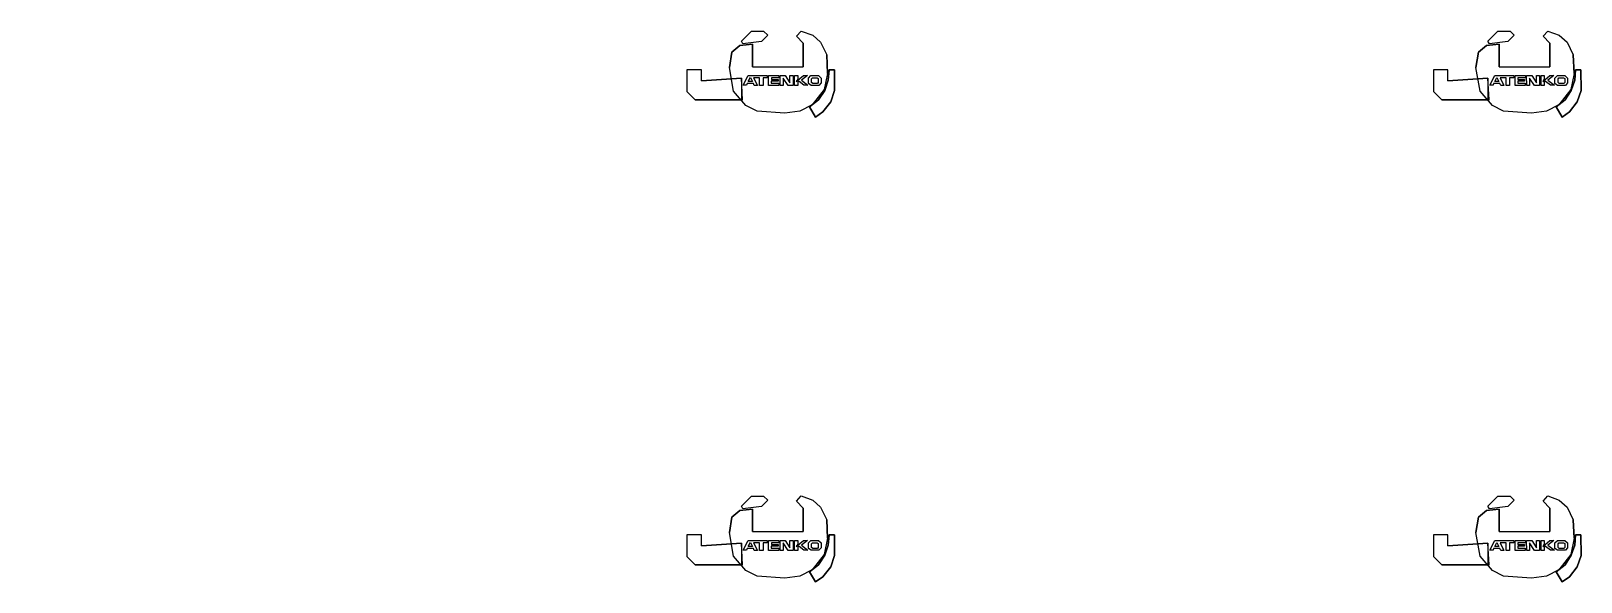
# Model space of a CAD drawing. Extents: x 0 to 1.87, y -0.49 to 0.17.
import ezdxf

# ---------------------------------------------------------------- set-up
doc = ezdxf.new("R2010")
doc.units = 0
doc.layers.add('ATK_Panel', color=7, linetype='Continuous')

# ---------------------------------------------------------------- blocks, each defined once
blk = doc.blocks.new('ATK_Union10004220')
for points, elevation in [([(-0.0169154777233291, 0.0378142583924662), (-0.0113339445869901, 0.0439697134056255), (0.0024901644673679, 0.0387877478808681), (0.0119893531316716, 0.0304088116121287), (0.0194220305071878, 0.0151999688412753), (0.0204000000000274, -0.0069999999999814), (0.016316531207606, -0.0263736492869335), (0.0018809442294015, -0.0448797297686138), (-0.0129312291948078, -0.0527036887249159), (-0.0310230889312605, -0.0549999999999832), (-0.0647184369699826, -0.052687718406156), (-0.07809550740796, -0.0459184077717735), (-0.0928888773587021, -0.0285532874270412), (-0.0980000000000378, -0.0001139712983903), (-0.0949715915062198, 0.01858135538328), (-0.0853022305895538, 0.0266192757221454), (-0.0700000000000177, 0.0279999999999868), (-0.0700000000000177, 0.001), (-0.0089999999999823, 0.001), (-0.0089999999999823, 0.0292203708813089)], 0.12), ([(-0.083442553426291, 0.0318765374596191), (-0.0714838105191934, 0.0438352803667167), (-0.0567064348338381, 0.0438352803667167), (-0.0517914646837558, 0.0389203102168617), (-0.0594989285987954, 0.0312128463018221), (-0.081785424024044, 0.0284764087470203)], 0.11999210454707), ([(-0.131773059439921, -0.0161189572653248), (-0.131773059439921, -0.0027560618276302), (-0.149173059439873, -0.0027560618276302), (-0.149173059439873, -0.0287560618276407), (-0.139173059439883, -0.0387560618276316), (-0.0822203450500988, -0.0387560618276316), (-0.0835402595460841, -0.0129994784160349), (-0.131773059439921, -0.0161189572653248)], 0.126111549591574), ([(-0.0772017025573059, -0.0213088872329349), (-0.081276716241464, -0.0214269034874532), (-0.0752527830490803, -0.0095662701979172), (-0.0523972720352181, -0.0095662701979172), (-0.0523972720352181, -0.0122806440518456), (-0.0574762748908647, -0.0122806440518456), (-0.0574762748908647, -0.0216039278692314), (-0.0615512885750237, -0.0216039278692314), (-0.0615512885750237, -0.0124576684336239), (-0.0689335593560353, -0.0124576684336239), (-0.0642089058358014, -0.0216629359964905), (-0.0681067448522527, -0.0216629359964905), (-0.0690516751889897, -0.0194206274502221), (-0.0766111206377082, -0.0194206274502221)], 0.15), ([(-0.0753118409655575, -0.016824269850812), (-0.0725951657883025, -0.0118675871610309), (-0.0703509548611395, -0.016824269850812)], 0.15003867724603), ([(-0.0508617597788833, -0.0216039278692314), (-0.0508617597788833, -0.0097432945796955), (-0.0384004861422251, -0.0097432945796955), (-0.0384004861422251, -0.0122806440518456), (-0.047377328014323, -0.0122806440518456), (-0.047377328014323, -0.0143459285059219), (-0.039286358562484, -0.0143459285059219), (-0.039286358562484, -0.0164702210872564), (-0.0474954438472783, -0.0164702210872564), (-0.0474954438472783, -0.0190075705594065), (-0.0385186028934547, -0.0190075705594065), (-0.0385186028934547, -0.0216039278692314)], 0.15), ([(-0.0366877992181835, -0.0216039278692314), (-0.0369830906371191, -0.0096252783251773), (-0.0306638660257998, -0.0096252783251773), (-0.0251123989200585, -0.0185355055413327), (-0.0251123989200585, -0.0096252783251773), (-0.0211555010688548, -0.0096252783251773), (-0.0211555010688548, -0.0217219441237496), (-0.027297551012469, -0.0217219441237496), (-0.0332033674536231, -0.0126346928154012), (-0.0332033674536231, -0.0216039278692314)], 0.15), ([(-0.0194428141448141, -0.0215449197419723), (-0.0194428141448141, -0.0096842864524364), (-0.0155449751283629, -0.0096842864524364), (-0.0155449751283629, -0.0141098959968845), (-0.0174348367201104, -0.0170012942325903), (-0.008753286266949, -0.0096252783251773), (-0.0039105159954863, -0.0096252783251773), (-0.0111156130270655, -0.0152900585420705), (-0.0034380508271174, -0.0212498791056758), (-0.00828082109858, -0.0212498791056758), (-0.01395040495555, -0.0169422861053311), (-0.0156630918795925, -0.0169422861053311), (-0.0156630918795925, -0.0216039278692314)], 0.15), ([(0.0220828515086054, -0.0027560618276293), (0.0286854557458923, -0.0027560618276293), (0.0286854557459056, -0.027519098437303), (0.0242142710371093, -0.0412547326066436), (0.0146796961304462, -0.0534992525927057), (0.0058836721633234, -0.0595931638977477), (-0.0012968611379961, -0.0475028228561637), (0.0094089606682587, -0.0387560618276307), (0.0169014371356558, -0.0274925282021052), (0.0211124826396046, -0.0150795532578418)], 0.119992104547042)]:
    blk.add_lwpolyline(points, close=True, dxfattribs=dict(elevation=elevation))
at = {"elevation": 0.15}
for points in [[(-0.0027293530745644, -0.0191845949411848), (-0.0027293530745644, -0.0126346928154012), (0.000282613521627, -0.0096842864524364), (0.0092594553937258, -0.0096842864524364), (0.0124485957393497, -0.0126346928154012), (0.0124485957393497, -0.0184174892868136), (0.0099681531462779, -0.0214859116147132), (0.0004007302728567, -0.0214859116147132), (-0.0027293530745644, -0.0191845949411848)], [(0.0011094280254097, -0.0181814567777762), (0.0011094280254097, -0.0134608065970316), (0.0020543583621458, -0.0122806440518456), (0.0077239431373902, -0.0122806440518456), (0.009082280726019, -0.0134017984697724), (0.009082280726019, -0.0179454242687388), (0.0080782915545295, -0.0192436030684439), (0.0025268235305139, -0.0192436030684439), (0.0011094280254097, -0.0181814567777762)]]:
    blk.add_lwpolyline(points, dxfattribs=at)
for points, invisible_edges in [([(-0.083442553426291, 0.0318765374596191, 0.14999210454707), (-0.0714838105191934, 0.0438352803667167, 0.14999210454707), (-0.0567064348338381, 0.0438352803667167, 0.14999210454707), (-0.0517914646837558, 0.0389203102168617, 0.14999210454707)], 8), ([(-0.083442553426291, 0.0318765374596191, 0.11999210454707), (-0.0714838105191934, 0.0438352803667167, 0.11999210454707), (-0.0567064348338381, 0.0438352803667167, 0.11999210454707), (-0.0517914646837558, 0.0389203102168617, 0.11999210454707)], 8), ([(-0.0517914646837558, 0.0389203102168617, 0.14999210454707), (-0.0594989285987954, 0.0312128463018221, 0.14999210454707), (-0.081785424024044, 0.0284764087470203, 0.14999210454707), (-0.083442553426291, 0.0318765374596191, 0.14999210454707)], 8), ([(-0.0517914646837558, 0.0389203102168617, 0.11999210454707), (-0.0594989285987954, 0.0312128463018221, 0.11999210454707), (-0.081785424024044, 0.0284764087470203, 0.11999210454707), (-0.083442553426291, 0.0318765374596191, 0.11999210454707)], 8), ([(-0.0169154777233291, 0.0378142583924662, 0.15), (-0.0113339445869901, 0.0439697134056255, 0.15), (0.0024901644673679, 0.0387877478808681, 0.15), (-0.0089999999999823, 0.0292203708813089, 0.15)], 4), ([(-0.0169154777233291, 0.0378142583924662, 0.12), (-0.0113339445869901, 0.0439697134056255, 0.12), (0.0024901644673679, 0.0387877478808681, 0.12), (-0.0089999999999823, 0.0292203708813089, 0.12)], 4), ([(-0.0089999999999823, 0.0292203708813089, 0.15), (0.0024901644673679, 0.0387877478808681, 0.15), (0.0119893531316716, 0.0304088116121287, 0.15), (-0.0089999999999823, 0.0292203708813089, 0.15)], 5), ([(-0.0089999999999823, 0.0292203708813089, 0.12), (0.0024901644673679, 0.0387877478808681, 0.12), (0.0119893531316716, 0.0304088116121287, 0.12), (-0.0089999999999823, 0.0292203708813089, 0.12)], 5), ([(-0.0980000000000378, -0.0001139712983903, 0.15), (-0.0700000000000177, 0.001, 0.15), (-0.0700000000000177, 0.0279999999999868, 0.15), (-0.0853022305895538, 0.0266192757221454, 0.15)], 9), ([(-0.0980000000000378, -0.0001139712983903, 0.12), (-0.0700000000000177, 0.001, 0.12), (-0.0700000000000177, 0.0279999999999868, 0.12), (-0.0853022305895538, 0.0266192757221454, 0.12)], 9), ([(-0.0853022305895538, 0.0266192757221454, 0.15), (-0.0949715915062198, 0.01858135538328, 0.15), (-0.0980000000000378, -0.0001139712983903, 0.15), (-0.0853022305895538, 0.0266192757221454, 0.15)], 4), ([(-0.0853022305895538, 0.0266192757221454, 0.12), (-0.0949715915062198, 0.01858135538328, 0.12), (-0.0980000000000378, -0.0001139712983903, 0.12), (-0.0853022305895538, 0.0266192757221454, 0.12)], 4), ([(-0.0089999999999823, 0.0292203708813089, 0.15), (0.0119893531316716, 0.0304088116121287, 0.15), (0.0194220305071878, 0.0151999688412753, 0.15), (-0.0089999999999823, 0.0292203708813089, 0.15)], 5), ([(-0.0089999999999823, 0.0292203708813089, 0.12), (0.0119893531316716, 0.0304088116121287, 0.12), (0.0194220305071878, 0.0151999688412753, 0.12), (-0.0089999999999823, 0.0292203708813089, 0.12)], 5), ([(-0.0089999999999823, 0.0292203708813089, 0.15), (-0.0089999999999823, 0.001, 0.15), (0.0204000000000274, -0.0069999999999814, 0.15), (0.0194220305071878, 0.0151999688412753, 0.15)], 10), ([(-0.0089999999999823, 0.0292203708813089, 0.12), (-0.0089999999999823, 0.001, 0.12), (0.0204000000000274, -0.0069999999999814, 0.12), (0.0194220305071878, 0.0151999688412753, 0.12)], 10), ([(-0.0700000000000177, 0.001, 0.15), (-0.07809550740796, -0.0459184077717735, 0.15), (-0.0928888773587021, -0.0285532874270412, 0.15), (-0.0980000000000378, -0.0001139712983903, 0.15)], 9), ([(-0.0700000000000177, 0.001, 0.12), (-0.07809550740796, -0.0459184077717735, 0.12), (-0.0928888773587021, -0.0285532874270412, 0.12), (-0.0980000000000378, -0.0001139712983903, 0.12)], 9), ([(-0.0700000000000177, 0.001, 0.15), (-0.0647184369699826, -0.052687718406156, 0.15), (-0.07809550740796, -0.0459184077717735, 0.15), (-0.0700000000000177, 0.001, 0.15)], 5), ([(-0.0700000000000177, 0.001, 0.12), (-0.0647184369699826, -0.052687718406156, 0.12), (-0.07809550740796, -0.0459184077717735, 0.12), (-0.0700000000000177, 0.001, 0.12)], 5), ([(-0.0089999999999823, 0.001, 0.15), (0.0018809442294015, -0.0448797297686138, 0.15), (-0.0129312291948078, -0.0527036887249159, 0.15), (-0.0700000000000177, 0.001, 0.15)], 5), ([(-0.0700000000000177, 0.001, 0.15), (-0.0129312291948078, -0.0527036887249159, 0.15), (-0.0310230889312605, -0.0549999999999832, 0.15), (-0.0700000000000177, 0.001, 0.15)], 5), ([(-0.0700000000000177, 0.001, 0.15), (-0.0310230889312605, -0.0549999999999832, 0.15), (-0.0647184369699826, -0.052687718406156, 0.15), (-0.0700000000000177, 0.001, 0.15)], 5), ([(-0.0089999999999823, 0.001, 0.12), (0.0018809442294015, -0.0448797297686138, 0.12), (-0.0129312291948078, -0.0527036887249159, 0.12), (-0.0700000000000177, 0.001, 0.12)], 5), ([(-0.0700000000000177, 0.001, 0.12), (-0.0129312291948078, -0.0527036887249159, 0.12), (-0.0310230889312605, -0.0549999999999832, 0.12), (-0.0700000000000177, 0.001, 0.12)], 5), ([(-0.0700000000000177, 0.001, 0.12), (-0.0310230889312605, -0.0549999999999832, 0.12), (-0.0647184369699826, -0.052687718406156, 0.12), (-0.0700000000000177, 0.001, 0.12)], 5), ([(-0.0089999999999823, 0.001, 0.15), (0.0204000000000274, -0.0069999999999814, 0.15), (0.016316531207606, -0.0263736492869335, 0.15), (-0.0089999999999823, 0.001, 0.15)], 5), ([(-0.0089999999999823, 0.001, 0.15), (0.016316531207606, -0.0263736492869335, 0.15), (0.0018809442294015, -0.0448797297686138, 0.15), (-0.0089999999999823, 0.001, 0.15)], 5), ([(-0.0089999999999823, 0.001, 0.12), (0.0204000000000274, -0.0069999999999814, 0.12), (0.016316531207606, -0.0263736492869335, 0.12), (-0.0089999999999823, 0.001, 0.12)], 5), ([(-0.0089999999999823, 0.001, 0.12), (0.016316531207606, -0.0263736492869335, 0.12), (0.0018809442294015, -0.0448797297686138, 0.12), (-0.0089999999999823, 0.001, 0.12)], 5), ([(-0.131773059439921, -0.0161189572653248, 0.141111549591574), (-0.131773059439921, -0.0027560618276302, 0.141111549591574), (-0.149173059439873, -0.0027560618276302, 0.141111549591574), (-0.149173059439873, -0.0287560618276407, 0.141111549591574)], 8), ([(-0.131773059439921, -0.0161189572653248, 0.126111549591574), (-0.131773059439921, -0.0027560618276302, 0.126111549591574), (-0.149173059439873, -0.0027560618276302, 0.126111549591574), (-0.149173059439873, -0.0287560618276407, 0.126111549591574)], 8), ([(-0.149173059439873, -0.0287560618276407, 0.141111549591574), (-0.139173059439883, -0.0387560618276316, 0.141111549591574), (-0.131773059439921, -0.0161189572653248, 0.141111549591574)], 10), ([(-0.149173059439873, -0.0287560618276407, 0.126111549591574), (-0.139173059439883, -0.0387560618276316, 0.126111549591574), (-0.131773059439921, -0.0161189572653248, 0.126111549591574)], 10), ([(-0.0835402595460841, -0.0129994784160349, 0.141111549591574), (-0.0835402595460841, -0.0387560618276316, 0.141111549591574), (-0.139173059439883, -0.0387560618276316, 0.141111549591574), (-0.131773059439921, -0.0161189572653248, 0.141111549591574)], 4), ([(-0.0835402595460841, -0.0129994784160349, 0.126111549591574), (-0.0835402595460841, -0.0387560618276316, 0.126111549591574), (-0.139173059439883, -0.0387560618276316, 0.126111549591574), (-0.131773059439921, -0.0161189572653248, 0.126111549591574)], 4), ([(0.0169014371356558, -0.0274925282021052, 0.149992104547042), (0.0242142710371093, -0.0412547326066436, 0.149992104547042), (0.0286854557459056, -0.027519098437303, 0.149992104547042), (0.0211124826396046, -0.0150795532578418, 0.149992104547042)], 5), ([(0.0169014371356558, -0.0274925282021052, 0.119992104547042), (0.0242142710371093, -0.0412547326066436, 0.119992104547042), (0.0286854557459056, -0.027519098437303, 0.119992104547042), (0.0211124826396046, -0.0150795532578418, 0.119992104547042)], 5), ([(0.0211124826396046, -0.0150795532578418, 0.149992104547042), (0.0286854557459056, -0.027519098437303, 0.149992104547042), (0.0286854557458923, -0.0027560618276293, 0.149992104547042), (0.0220828515086054, -0.0027560618276293, 0.149992104547042)], 1), ([(0.0211124826396046, -0.0150795532578418, 0.119992104547042), (0.0286854557459056, -0.027519098437303, 0.119992104547042), (0.0286854557458923, -0.0027560618276293, 0.119992104547042), (0.0220828515086054, -0.0027560618276293, 0.119992104547042)], 1), ([(0.0094089606682587, -0.0387560618276307, 0.149992104547042), (0.0146796961304462, -0.0534992525927057, 0.149992104547042), (0.0242142710371093, -0.0412547326066436, 0.149992104547042), (0.0169014371356558, -0.0274925282021052, 0.149992104547042)], 5), ([(0.0094089606682587, -0.0387560618276307, 0.119992104547042), (0.0146796961304462, -0.0534992525927057, 0.119992104547042), (0.0242142710371093, -0.0412547326066436, 0.119992104547042), (0.0169014371356558, -0.0274925282021052, 0.119992104547042)], 5), ([(-0.0012968611379961, -0.0475028228561637, 0.149992104547042), (0.0058836721633234, -0.0595931638977477, 0.149992104547042), (0.0146796961304462, -0.0534992525927057, 0.149992104547042), (0.0094089606682587, -0.0387560618276307, 0.149992104547042)], 4), ([(-0.0012968611379961, -0.0475028228561637, 0.119992104547042), (0.0058836721633234, -0.0595931638977477, 0.119992104547042), (0.0146796961304462, -0.0534992525927057, 0.119992104547042), (0.0094089606682587, -0.0387560618276307, 0.119992104547042)], 4)]:
    blk.add_3dface(points, dxfattribs=dict(invisible_edges=invisible_edges))

msp = doc.modelspace()

# ---------------------------------------------------------------- block references
at = {"layer": 'ATK_Panel'}
for p in [(0.94, 0.13, 2.15), (0.94, 0.13, 0.55), (1.84, 0.13, 2.15), (1.84, 0.13, 0.55), (0.94, -0.43, 2.15), (0.94, -0.43, 0.55), (1.84, -0.43, 2.15), (1.84, -0.43, 0.55)]:
    msp.add_blockref('ATK_Union10004220', p, dxfattribs=at)

doc.saveas('drawing.dxf')
